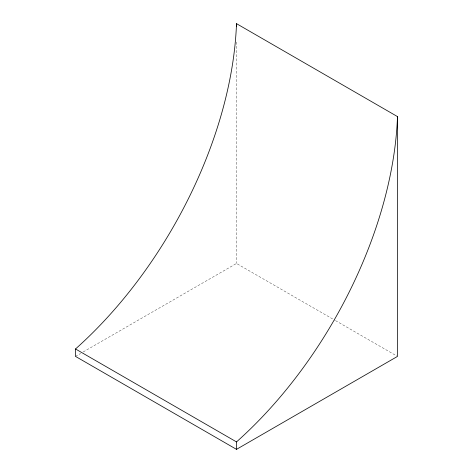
<?xml version="1.0" encoding="UTF-8"?>
<svg xmlns="http://www.w3.org/2000/svg" width="473" height="473" viewBox="0 0 473 473"><rect width="100%" height="100%" fill="white"/><g stroke="black" fill="none" stroke-linecap="round" stroke-linejoin="round"><path stroke-width="0.35" stroke-dasharray="2.37 1.77" d="M75.509 356.406L80.623 353.455M83.177 351.977L236.5 263.455L334.884 320.256M335.523 320.623L396.853 356.033M236.5 42.097L236.5 263.455"/><path stroke-width="0.71" d="M236.5 449.35L397.491 356.406L397.491 116.595L236.5 23.65A308.579 178.161 -60 0 1 75.509 348.968L75.509 356.406L236.5 449.35L236.5 441.912A308.579 178.161 -60 0 0 397.491 116.595M75.509 348.968L236.5 441.912M236.5 23.65L236.5 26.6"/></g></svg>
